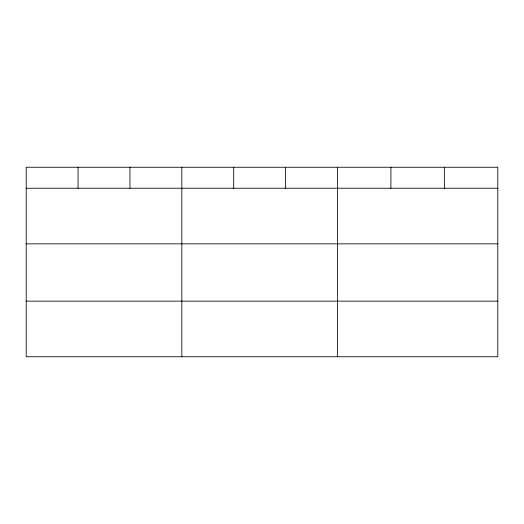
<?xml version="1.0" encoding="UTF-8"?>
<svg xmlns="http://www.w3.org/2000/svg" width="524" height="524" viewBox="0 0 524 524"><rect width="100%" height="100%" fill="white"/><g stroke="black" fill="none" stroke-linecap="round" stroke-linejoin="round"><path stroke-width="0.79" d="M497.8 243.843L497.8 167.248L26.2 167.248L26.2 356.752L497.8 356.752L497.8 243.843L26.2 243.843M26.2 188.234L497.8 188.234M26.2 301.143L497.8 301.143M444.352 167.248L444.352 188.234M390.904 167.248L390.904 188.234M337.456 167.248L337.456 356.752M285.58 167.248L285.58 188.234M233.704 167.248L233.704 188.234M181.828 167.248L181.828 356.752M129.952 167.248L129.952 188.234M78.076 167.248L78.076 188.234"/></g></svg>
